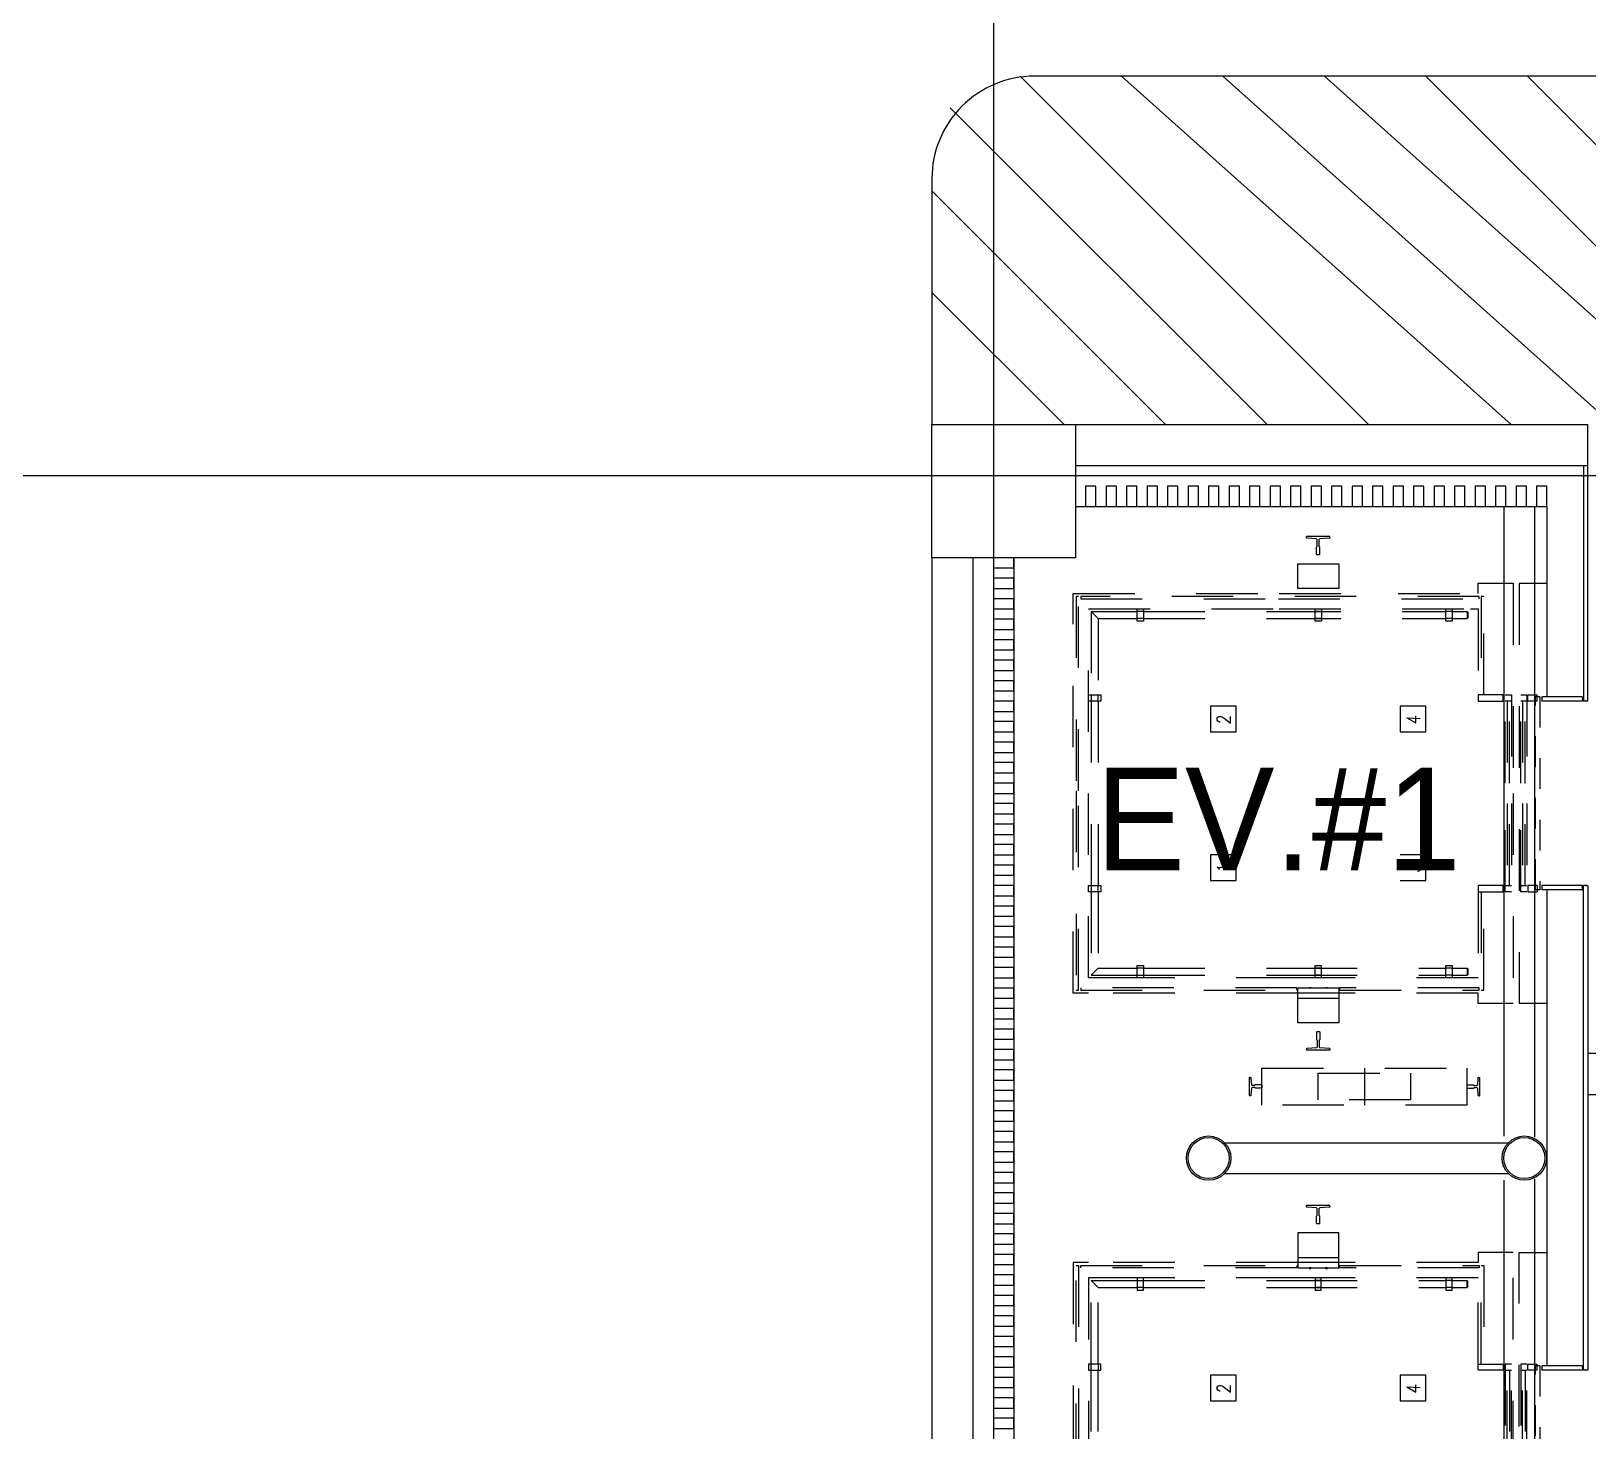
# Model space of a CAD drawing. Header units: metres. Extents: x 630750 to 860239, y 578133 to 726633.
# Drawn here: x 713511 to 721104, y 664549 to 671380 of the extents above; entities that cross this region are included whole.
import ezdxf
from ezdxf.enums import TextEntityAlignment as Align

# ---------------------------------------------------------------- set-up
doc = ezdxf.new("R2010")
doc.units = ezdxf.units.M
doc.header["$LTSCALE"] = 300
doc.linetypes.add('HID2', pattern=[1, 0.5, -0.5])
doc.linetypes.add('HIDDEN', pattern=[2, 1, -1])
for name, color, linetype in [('1', 3, 'Continuous'), ('A-CEN-1', 1, 'Continuous'), ('A-ELE-9', 9, 'Continuous'), ('A-FIN-5', 8, 'Continuous'), ('A-HAT-2', 8, 'Continuous'), ('A-TXT-S', 3, 'Continuous'), ('A-WALL-CONC', 2, 'Continuous'), ('A-WIN-GLASS', 4, 'Continuous'), ('ELE-STEEL', 5, 'Continuous'), ('ELEV', 252, 'HIDDEN'), ('PARK-SOL', 251, 'Continuous'), ('STEEL', 3, 'Continuous')]:
    doc.layers.add(name, color=color, linetype=linetype)
doc.styles.add('LGIS', font='ROMANS.shx', dxfattribs={"width": 0.85, "oblique": 3, "bigfont": 'GSG1.shx'})
doc.styles.add('돋움', font='')
doc.styles.get('돋움').set_extended_font_data('Dotum')

# ---------------------------------------------------------------- blocks, each defined once
blk = doc.blocks.new('RAIL18')
at = {"color": 3, "linetype": 'Continuous'}
for p, q in [((-89, -57), (-89, 57)), ((-83.4, 57), (-89, 57)), ((-78.2, 8), (-80.9, 54.6)), ((-78.2, 8), (-74.9, 4.7)), ((-41.2, 4.7), (-74.9, 4.7)), ((-38, 8), (-41.2, 4.7)), ((-1, 8), (-38, 8)), ((0, 7), (-1, 8)), ((0, -7), (0, 7)), ((-83.4, -57), (-89, -57)), ((-80.9, -54.6), (-78.2, -8)), ((-78.2, -8), (-74.9, -4.7)), ((-41.2, -4.7), (-74.9, -4.7)), ((-38, -8), (-41.2, -4.7)), ((-1, -8), (-38, -8)), ((0, -7), (-1, -8))]:
    blk.add_line(p, q, dxfattribs=at)
for centre, start, end in [((-83.4, 54.5), 3.40934, 90), ((-83.4, -54.5), 270, 356.59066)]:
    blk.add_arc(centre, 2.5, start, end, dxfattribs=at)
blk = doc.blocks.new('RAIL18K')
at = {"color": 4}
blk.add_blockref('RAIL18', (0, 0), dxfattribs=at)
blk = doc.blocks.new('RAIL13')
at = {"color": 3, "linetype": 'Continuous'}
for p, q in [((-62, -44.5), (-62, 44.5)), ((-56.4, 44.5), (-62, 44.5)), ((-51.2, 8), (-53.9, 42.1)), ((-51.2, 8), (-47.9, 4.7)), ((-35.2, 4.7), (-47.9, 4.7)), ((-32, 8), (-35.2, 4.7)), ((-1, 8), (-32, 8)), ((0, 7), (-1, 8)), ((0, -7), (0, 7)), ((-56.4, -44.5), (-62, -44.5)), ((-53.9, -42.1), (-51.2, -8)), ((-51.2, -8), (-47.9, -4.7)), ((-35.2, -4.7), (-47.9, -4.7)), ((-32, -8), (-35.2, -4.7)), ((-1, -8), (-32, -8)), ((0, -7), (-1, -8))]:
    blk.add_line(p, q, dxfattribs=at)
for centre, start, end in [((-56.4, 42), 3.40934, 90), ((-56.4, -42), 270, 356.59066)]:
    blk.add_arc(centre, 2.5, start, end, dxfattribs=at)
blk = doc.blocks.new('RAIL13K')
at = {"color": 4}
blk.add_blockref('RAIL13', (0, 0), dxfattribs=at)
blk = doc.blocks.new('elev-지하')
at = {"layer": 'ELEV'}
for p, q in [((131727.4, -64829), (131927.4, -64829)), ((131727.4, -64949), (131727.4, -64829)), ((131927.4, -64829), (131927.4, -64949)), ((132607.4, -64924), (132777.4, -64924)), ((132607.4, -64974), (132607.4, -64924)), ((132777.4, -64924), (132777.4, -65949)), ((132942.4, -64924.3), (132807.4, -64924.3)), ((132807.4, -64924.3), (132807.4, -66973.6)), ((130632.4, -65049), (130632.4, -64974)), ((130632.4, -66924), (130632.4, -64974)), ((130632.4, -64974), (130707.4, -64974)), ((130632.4, -64974), (131637.4, -64974)), ((130658.5, -64988.1), (130646.5, -64988.1)), ((130646.5, -64988.1), (130646.5, -65936.5)), ((130658.5, -65936.5), (130658.5, -64988.1)), ((130668.5, -64988.1), (130668.5, -65000.1)), ((132612.4, -64988.1), (130668.5, -64988.1)), ((130668.5, -65000.1), (131633.4, -65000.1)), ((131633.4, -65000.1), (132612.4, -65000.1)), ((131637.4, -64974), (132217.4, -64974)), ((131927.4, -64949), (131727.4, -64949)), ((132217.4, -64974), (132607.4, -64974)), ((132612.4, -65000.1), (132612.4, -64988.1)), ((132634.4, -64988.1), (132622.4, -64988.1)), ((132622.4, -64988.1), (132622.4, -65469)), ((132634.4, -65469), (132634.4, -64988.1)), ((130707.4, -65049), (131637.4, -65049)), ((130707.4, -66849), (130707.4, -65049)), ((130720.4, -65062), (130720.4, -65469)), ((130720.4, -65062), (130944.4, -65062)), ((130720.4, -65062), (130754.4, -65096)), ((130944.4, -65049), (130974.4, -65049)), ((130944.4, -65062), (130944.4, -65049)), ((130974.4, -65062), (130944.4, -65062)), ((130944.4, -65096), (130944.4, -65062)), ((130974.4, -65049), (130974.4, -65062)), ((130974.4, -65062), (130974.4, -65096)), ((130974.4, -65062), (131637.4, -65062)), ((131637.4, -65049), (132607.4, -65049)), ((131637.4, -65062), (132450.4, -65062)), ((131812.4, -65049), (131842.4, -65049)), ((131812.4, -65062), (131812.4, -65049)), ((131812.4, -65062), (131812.4, -65062)), ((131842.4, -65062), (131812.4, -65062)), ((131812.4, -65096), (131812.4, -65062)), ((131842.4, -65049), (131842.4, -65062)), ((131842.4, -65062), (131842.4, -65096)), ((131842.4, -65062), (131842.4, -65062)), ((132450.4, -65049), (132480.4, -65049)), ((132450.4, -65062), (132450.4, -65049)), ((132450.4, -65062), (132450.4, -65062)), ((132480.4, -65062), (132450.4, -65062)), ((132450.4, -65096), (132450.4, -65062)), ((132480.4, -65049), (132480.4, -65062)), ((132480.4, -65062), (132480.4, -65096)), ((132480.4, -65062), (132480.4, -65062)), ((132480.4, -65062), (132554.4, -65062)), ((132554.4, -65062), (132554.4, -65096)), ((132557.4, -65065), (132554.4, -65062)), ((132557.4, -65065), (132557.4, -65093)), ((132569.4, -65049), (132607.4, -65049)), ((132607.4, -65049), (132607.4, -65469)), ((130754.4, -65096), (130754.4, -65469)), ((130754.4, -65096), (130944.4, -65096)), ((130974.4, -65096), (130944.4, -65096)), ((130944.4, -65096), (130944.4, -65096)), ((130944.4, -65109), (130944.4, -65096)), ((130974.4, -65109), (130944.4, -65109)), ((130974.4, -65109), (130944.4, -65109)), ((130974.4, -65096), (130974.4, -65096)), ((130974.4, -65096), (130974.4, -65109)), ((130974.4, -65096), (131637.4, -65096)), ((131637.4, -65096), (132450.4, -65096)), ((131842.4, -65096), (131812.4, -65096)), ((131812.4, -65096), (131812.4, -65096)), ((131812.4, -65109), (131812.4, -65096)), ((131842.4, -65109), (131812.4, -65109)), ((131842.4, -65109), (131812.4, -65109)), ((131842.4, -65096), (131842.4, -65096)), ((131842.4, -65096), (131842.4, -65109)), ((132480.4, -65096), (132450.4, -65096)), ((132450.4, -65096), (132450.4, -65096)), ((132450.4, -65109), (132450.4, -65096)), ((132480.4, -65109), (132450.4, -65109)), ((132480.4, -65109), (132450.4, -65109)), ((132480.4, -65096), (132480.4, -65096)), ((132480.4, -65096), (132480.4, -65109)), ((132480.4, -65096), (132554.4, -65096)), ((132554.4, -65096), (132557.4, -65093)), ((130707.4, -65469), (130720.4, -65469)), ((130707.4, -65499), (130707.4, -65469)), ((130720.4, -65499), (130707.4, -65499)), ((130720.4, -65469), (130720.4, -65469)), ((130720.4, -65469), (130720.4, -65499)), ((130720.4, -65469), (130754.4, -65469)), ((130754.4, -65499), (130720.4, -65499)), ((130720.4, -65499), (130720.4, -66399)), ((130720.4, -65499), (130720.4, -65499)), ((130754.4, -65499), (130754.4, -65469)), ((130754.4, -65469), (130767.4, -65469)), ((130754.4, -65499), (130754.4, -66399)), ((130767.4, -65499), (130754.4, -65499)), ((130767.4, -65469), (130767.4, -65499)), ((130767.4, -65469), (130767.4, -65499)), ((131427.3, -65524.2), (131302.3, -65524.2)), ((131302.3, -65524.2), (131302.3, -65649.2)), ((131427.3, -65649.2), (131427.3, -65524.2)), ((132352.6, -65524.2), (132227.6, -65524.2)), ((132227.6, -65524.2), (132227.6, -65649.2)), ((132352.6, -65649.2), (132352.6, -65524.2)), ((132729.4, -65469), (132607.4, -65469)), ((132729.4, -65469), (132607.4, -65469)), ((132607.4, -65469), (132607.4, -65499)), ((132729.4, -65469), (132607.4, -65469)), ((132607.4, -65499), (132729.4, -65499)), ((132634.4, -65469), (132622.4, -65469)), ((132729.4, -65499), (132729.4, -65469)), ((132739.4, -65469), (132769.4, -65469)), ((132739.4, -65899), (132739.4, -65469)), ((132769.4, -65499), (132739.4, -65499)), ((132748.4, -65499), (132748.4, -65899)), ((132760.4, -65899), (132760.4, -65499)), ((132769.4, -65469), (132769.4, -65899)), ((132815.4, -65469), (132845.4, -65469)), ((132815.4, -65899), (132815.4, -65469)), ((132845.4, -65499), (132815.4, -65499)), ((132824.4, -65499), (132824.4, -65899)), ((132836.4, -65899), (132836.4, -65499)), ((132845.4, -65469), (132845.4, -65899)), ((132850.4, -65499), (132850.4, -65469)), ((132850.4, -65469), (132894.4, -65469)), ((132850.4, -65499), (132850.4, -65469)), ((132850.4, -65469), (132894.4, -65469)), ((132894.4, -65499), (132850.4, -65499)), ((132894.4, -65499), (132850.4, -65499)), ((132894.4, -65499), (132894.4, -65469)), ((131302.3, -65649.2), (131427.3, -65649.2)), ((132227.6, -65649.2), (132352.6, -65649.2)), ((130646.5, -65936.5), (130646.5, -66909.9)), ((130658.5, -66909.9), (130658.5, -65936.5)), ((132777.4, -65949), (132777.4, -66974)), ((132739.4, -66429), (132739.4, -65999)), ((132748.4, -65999), (132748.4, -66399)), ((132760.4, -66399), (132760.4, -65999)), ((132769.4, -65999), (132769.4, -66429)), ((132815.4, -66429), (132815.4, -65999)), ((132824.4, -65999), (132824.4, -66399)), ((132836.4, -66399), (132836.4, -65999)), ((132845.4, -65999), (132845.4, -66429)), ((131427.3, -66249), (131302.3, -66249)), ((131302.3, -66249), (131302.3, -66374)), ((131427.3, -66374), (131427.3, -66249)), ((132352.6, -66248.7), (132227.6, -66248.7)), ((132352.6, -66373.7), (132352.6, -66248.7)), ((130707.4, -66399), (130720.4, -66399)), ((130707.4, -66429), (130707.4, -66399)), ((130720.4, -66429), (130707.4, -66429)), ((130720.4, -66399), (130720.4, -66399)), ((130720.4, -66399), (130720.4, -66429)), ((130720.4, -66399), (130754.4, -66399)), ((130754.4, -66429), (130720.4, -66429)), ((130720.4, -66429), (130720.4, -66429)), ((130720.4, -66429), (130720.4, -66836)), ((130754.4, -66429), (130754.4, -66399)), ((130754.4, -66399), (130767.4, -66399)), ((130767.4, -66429), (130754.4, -66429)), ((130754.4, -66429), (130754.4, -66802)), ((130767.4, -66399), (130767.4, -66429)), ((130767.4, -66399), (130767.4, -66429)), ((131302.3, -66374), (131427.3, -66374)), ((132227.6, -66373.7), (132352.6, -66373.7)), ((132607.4, -66399), (132607.4, -66429)), ((132607.4, -66399), (132607.4, -66429)), ((132729.4, -66399), (132607.4, -66399)), ((132607.4, -66429), (132622.4, -66429)), ((132607.4, -66429), (132607.4, -66849)), ((132607.4, -66429), (132729.4, -66429)), ((132622.4, -66429), (132634.4, -66429)), ((132622.4, -66429), (132622.4, -66909.9)), ((132634.4, -66909.9), (132634.4, -66429)), ((132634.4, -66429), (132729.4, -66429)), ((132729.4, -66429), (132729.4, -66399)), ((132739.4, -66399), (132769.4, -66399)), ((132769.4, -66429), (132739.4, -66429)), ((132815.4, -66399), (132845.4, -66399)), ((132845.4, -66429), (132815.4, -66429)), ((132850.4, -66399), (132850.4, -66429)), ((132894.4, -66399), (132850.4, -66399)), ((132850.4, -66429), (132894.4, -66429)), ((132894.4, -66399), (132894.4, -66429)), ((130720.4, -66836), (130754.4, -66802)), ((130754.4, -66802), (130944.4, -66802)), ((130944.4, -66789), (130974.4, -66789)), ((130944.4, -66802), (130944.4, -66789)), ((130974.4, -66802), (130944.4, -66802)), ((130944.4, -66836), (130944.4, -66802)), ((130974.4, -66789), (130974.4, -66802)), ((130974.4, -66802), (130974.4, -66836)), ((130974.4, -66802), (131717.4, -66802)), ((131717.4, -66802), (132450.4, -66802)), ((131811.8, -66789), (131841.8, -66789)), ((131811.8, -66802), (131811.8, -66789)), ((131841.8, -66802), (131811.8, -66802)), ((131811.8, -66836), (131811.8, -66802)), ((131841.8, -66789), (131841.8, -66802)), ((131841.8, -66802), (131841.8, -66836)), ((132450.4, -66789), (132480.4, -66789)), ((132450.4, -66802), (132450.4, -66789)), ((132480.4, -66802), (132450.4, -66802)), ((132450.4, -66836), (132450.4, -66802)), ((132480.4, -66789), (132480.4, -66802)), ((132480.4, -66802), (132480.4, -66836)), ((132480.4, -66802), (132554.4, -66802)), ((132554.4, -66802), (132554.4, -66836)), ((132557.4, -66805), (132554.4, -66802)), ((132557.4, -66805), (132557.4, -66833)), ((131723.4, -66897.9), (130668.5, -66897.9)), ((130668.5, -66897.9), (130668.5, -66909.9)), ((130944.4, -66849), (130707.4, -66849)), ((130720.4, -66836), (130944.4, -66836)), ((130944.4, -66836), (130974.4, -66836)), ((130944.4, -66849), (130944.4, -66836)), ((130974.4, -66849), (130944.4, -66849)), ((130974.4, -66849), (130944.4, -66849)), ((130974.4, -66836), (130974.4, -66849)), ((130974.4, -66836), (131717.4, -66836)), ((131727.4, -66849), (130974.4, -66849)), ((131717.4, -66836), (132450.4, -66836)), ((131723.4, -66909.9), (131723.4, -66897.9)), ((132607.4, -66849), (131727.4, -66849)), ((131727.4, -66897.9), (131782.4, -66897.9)), ((131727.4, -66924), (131727.4, -66897.9)), ((131782.4, -66895.9), (131792.4, -66895.9)), ((131782.4, -66897.9), (131782.4, -66895.9)), ((131782.4, -66897.9), (131792.4, -66897.9)), ((131792.4, -66897.9), (131782.4, -66897.9)), ((131792.4, -66895.9), (131792.4, -66897.9)), ((131792.4, -66897.9), (131862.4, -66897.9)), ((131841.8, -66836), (131811.8, -66836)), ((131811.8, -66849), (131811.8, -66836)), ((131841.8, -66849), (131811.8, -66849)), ((131841.8, -66849), (131811.8, -66849)), ((131841.8, -66836), (131841.8, -66849)), ((131862.4, -66895.9), (131872.4, -66895.9)), ((131862.4, -66897.9), (131862.4, -66895.9)), ((131862.4, -66897.9), (131872.4, -66897.9)), ((131872.4, -66897.9), (131862.4, -66897.9)), ((131872.4, -66895.9), (131872.4, -66897.9)), ((131872.4, -66897.9), (131927.4, -66897.9)), ((131927.4, -66897.9), (131927.4, -66924)), ((131931.4, -66897.9), (131931.4, -66909.9)), ((132612.4, -66897.9), (131931.4, -66897.9)), ((132480.4, -66836), (132450.4, -66836)), ((132450.4, -66849), (132450.4, -66836)), ((132480.4, -66849), (132450.4, -66849)), ((132480.4, -66849), (132450.4, -66849)), ((132480.4, -66836), (132480.4, -66849)), ((132480.4, -66836), (132554.4, -66836)), ((132554.4, -66836), (132557.4, -66833)), ((132607.4, -66849), (132569.4, -66849)), ((132612.4, -66909.9), (132612.4, -66897.9)), ((131727.4, -66924), (130632.4, -66924)), ((130707.4, -66924), (130632.4, -66924)), ((130646.5, -66909.9), (130658.5, -66909.9)), ((130668.5, -66909.9), (131723.4, -66909.9)), ((131927.4, -66924), (131727.4, -66924)), ((131727.4, -66924), (131727.4, -66924)), ((131727.4, -66949), (131727.4, -66924)), ((131727.4, -67069), (131727.4, -66949)), ((131727.4, -66949), (131927.4, -66949)), ((131927.4, -66924), (131927.4, -66949)), ((131927.4, -66924), (131927.4, -66924)), ((132607.4, -66924), (131927.4, -66924)), ((131927.4, -66949), (131927.4, -67069)), ((131931.4, -66909.9), (132612.4, -66909.9)), ((132607.4, -66974), (132607.4, -66924)), ((132777.4, -66974), (132607.4, -66974)), ((132622.4, -66909.9), (132634.4, -66909.9)), ((132807.4, -66973.6), (132942.4, -66973.6)), ((131927.4, -67069), (131727.4, -67069)), ((132052.4, -67290), (132052.4, -67470)), ((131727.4, -68094), (131727.4, -68214)), ((131927.4, -68094), (131727.4, -68094)), ((131927.4, -68214), (131927.4, -68094)), ((132607.4, -68189), (132607.4, -68239)), ((132777.4, -68189), (132607.4, -68189)), ((132777.4, -69214), (132777.4, -68189)), ((132807.4, -68189.3), (132942.4, -68189.3)), ((132807.4, -70238.7), (132807.4, -68189.3)), ((131727.4, -68239), (130632.4, -68239)), ((130707.4, -68239), (130632.4, -68239)), ((130632.4, -68239), (130632.4, -70189)), ((130646.5, -68253.1), (130658.5, -68253.1)), ((130646.5, -69226.5), (130646.5, -68253.1)), ((130658.5, -68253.1), (130658.5, -69226.5)), ((130668.5, -68265.1), (130668.5, -68253.1)), ((130668.5, -68253.1), (131723.4, -68253.1)), ((131723.4, -68265.1), (130668.5, -68265.1)), ((131723.4, -68253.1), (131723.4, -68265.1)), ((131727.4, -68214), (131927.4, -68214)), ((131727.4, -68214), (131727.4, -68239)), ((131727.4, -68239), (131727.4, -68265.1)), ((131927.4, -68239), (131727.4, -68239)), ((131727.4, -68239), (131727.4, -68239)), ((131727.4, -68265.1), (131782.4, -68265.1)), ((131782.4, -68265.1), (131792.4, -68265.1)), ((131792.4, -68265.1), (131782.4, -68265.1)), ((131782.4, -68265.1), (131782.4, -68267.1)), ((131782.4, -68267.1), (131792.4, -68267.1)), ((131792.4, -68265.1), (131862.4, -68265.1)), ((131792.4, -68267.1), (131792.4, -68265.1)), ((131862.4, -68265.1), (131872.4, -68265.1)), ((131872.4, -68265.1), (131862.4, -68265.1)), ((131862.4, -68265.1), (131862.4, -68267.1)), ((131862.4, -68267.1), (131872.4, -68267.1)), ((131872.4, -68267.1), (131872.4, -68265.1)), ((131872.4, -68265.1), (131927.4, -68265.1)), ((131927.4, -68239), (131927.4, -68214)), ((131927.4, -68265.1), (131927.4, -68239)), ((131927.4, -68239), (131927.4, -68239)), ((132607.4, -68239), (131927.4, -68239)), ((131931.4, -68265.1), (131931.4, -68253.1)), ((131931.4, -68253.1), (132612.4, -68253.1)), ((132612.4, -68265.1), (131931.4, -68265.1)), ((132612.4, -68253.1), (132612.4, -68265.1)), ((132622.4, -68253.1), (132634.4, -68253.1)), ((132622.4, -68734), (132622.4, -68253.1)), ((132634.4, -68253.1), (132634.4, -68734)), ((130944.4, -68314), (130707.4, -68314)), ((130707.4, -68314), (130707.4, -70114)), ((130720.4, -68327), (130944.4, -68327)), ((130720.4, -68327), (130754.4, -68361)), ((130720.4, -68734), (130720.4, -68327)), ((130944.4, -68314), (130944.4, -68327)), ((130974.4, -68314), (130944.4, -68314)), ((130974.4, -68314), (130944.4, -68314)), ((130944.4, -68327), (130974.4, -68327)), ((130944.4, -68327), (130944.4, -68361)), ((131727.4, -68314), (130974.4, -68314)), ((130974.4, -68327), (130974.4, -68314)), ((130974.4, -68361), (130974.4, -68327)), ((130974.4, -68327), (131717.4, -68327)), ((131717.4, -68327), (132450.4, -68327)), ((132607.4, -68314), (131727.4, -68314)), ((131811.8, -68314), (131811.8, -68327)), ((131841.8, -68314), (131811.8, -68314)), ((131841.8, -68314), (131811.8, -68314)), ((131841.8, -68327), (131811.8, -68327)), ((131811.8, -68327), (131811.8, -68361)), ((131841.8, -68327), (131841.8, -68314)), ((131841.8, -68361), (131841.8, -68327)), ((132480.4, -68314), (132450.4, -68314)), ((132480.4, -68314), (132450.4, -68314)), ((132450.4, -68314), (132450.4, -68327)), ((132480.4, -68327), (132450.4, -68327)), ((132450.4, -68327), (132450.4, -68361)), ((132480.4, -68327), (132480.4, -68314)), ((132480.4, -68361), (132480.4, -68327)), ((132480.4, -68327), (132554.4, -68327)), ((132554.4, -68361), (132554.4, -68327)), ((132554.4, -68327), (132557.4, -68330)), ((132557.4, -68358), (132557.4, -68330)), ((132607.4, -68314), (132569.4, -68314)), ((132607.4, -68734), (132607.4, -68314)), ((130754.4, -68361), (130944.4, -68361)), ((130754.4, -68734), (130754.4, -68361)), ((130974.4, -68361), (130944.4, -68361)), ((130944.4, -68361), (130944.4, -68374)), ((130944.4, -68374), (130974.4, -68374)), ((130974.4, -68374), (130974.4, -68361)), ((130974.4, -68361), (131717.4, -68361)), ((131717.4, -68361), (132450.4, -68361)), ((131841.8, -68361), (131811.8, -68361)), ((131811.8, -68361), (131811.8, -68374)), ((131811.8, -68374), (131841.8, -68374)), ((131841.8, -68374), (131841.8, -68361)), ((132480.4, -68361), (132450.4, -68361)), ((132450.4, -68361), (132450.4, -68374)), ((132450.4, -68374), (132480.4, -68374)), ((132480.4, -68374), (132480.4, -68361)), ((132480.4, -68361), (132554.4, -68361)), ((132557.4, -68358), (132554.4, -68361)), ((130707.4, -68734), (130707.4, -68764)), ((130720.4, -68734), (130707.4, -68734)), ((130707.4, -68764), (130720.4, -68764)), ((130754.4, -68734), (130720.4, -68734)), ((130720.4, -68764), (130720.4, -68734)), ((130720.4, -68734), (130720.4, -68734)), ((130720.4, -68764), (130720.4, -68764)), ((130720.4, -68764), (130754.4, -68764)), ((130720.4, -69664), (130720.4, -68764)), ((130754.4, -68734), (130754.4, -68764)), ((130767.4, -68734), (130754.4, -68734)), ((130754.4, -68764), (130767.4, -68764)), ((130754.4, -69664), (130754.4, -68764)), ((130767.4, -68764), (130767.4, -68734)), ((130767.4, -68764), (130767.4, -68734)), ((131427.3, -68789.2), (131302.3, -68789.2)), ((131302.3, -68789.2), (131302.3, -68914.2)), ((131427.3, -68914.2), (131427.3, -68789.2)), ((132352.6, -68789.2), (132227.6, -68789.2)), ((132227.6, -68789.2), (132227.6, -68914.2)), ((132352.6, -68914.2), (132352.6, -68789.2)), ((132607.4, -68734), (132622.4, -68734)), ((132607.4, -68764), (132607.4, -68734)), ((132607.4, -68734), (132729.4, -68734)), ((132607.4, -68764), (132607.4, -68734)), ((132729.4, -68764), (132607.4, -68764)), ((132622.4, -68734), (132634.4, -68734)), ((132634.4, -68734), (132729.4, -68734)), ((132729.4, -68734), (132729.4, -68764)), ((132739.4, -68734), (132739.4, -69164)), ((132769.4, -68734), (132739.4, -68734)), ((132739.4, -68764), (132769.4, -68764)), ((132748.4, -69164), (132748.4, -68764)), ((132760.4, -68764), (132760.4, -69164)), ((132769.4, -69164), (132769.4, -68734)), ((132815.4, -68734), (132815.4, -69164)), ((132845.4, -68734), (132815.4, -68734)), ((132815.4, -68764), (132845.4, -68764)), ((132824.4, -69164), (132824.4, -68764)), ((132836.4, -68764), (132836.4, -69164)), ((132845.4, -69164), (132845.4, -68734)), ((132850.4, -68764), (132850.4, -68734)), ((132850.4, -68734), (132894.4, -68734)), ((132894.4, -68764), (132850.4, -68764)), ((132894.4, -68764), (132894.4, -68734)), ((132894.4, -68764), (132894.4, -68734)), ((132894.4, -68764), (132894.4, -68734)), ((131302.3, -68914.2), (131427.3, -68914.2)), ((132227.6, -68914.2), (132352.6, -68914.2))]:
    blk.add_line(p, q, dxfattribs=at)
for points in [[(131552.4, -67470), (131552.4, -67290), (132552.4, -67290), (132552.4, -67470)], [(131827.4, -67445), (131827.4, -67315), (132277.4, -67315), (132277.4, -67445)]]:
    blk.add_lwpolyline(points, close=True, dxfattribs=at)
at = {"layer": '1', "color": 3, "xscale": -1, "rotation": 90}
blk.add_blockref('RAIL18K', (131827.4, -64785), dxfattribs=at)
at = {"layer": 'ELEV'}
for name, p, rotation in [('RAIL18K', (131827.4, -67113), 90), ('RAIL13K', (132552.4, -67380), 180)]:
    blk.add_blockref(name, p, dxfattribs=dict(at, rotation=rotation))
at = {"layer": 'ELEV', "xscale": -1}
for name, p, rotation in [('RAIL13K', (131552.4, -67380), 180), ('RAIL18K', (131827.4, -68050), 90)]:
    blk.add_blockref(name, p, dxfattribs=dict(at, rotation=rotation))
at = {"layer": 'ELEV', "style": 'LGIS', "oblique": 3, "width": 0.85}
for s, p in [('2', (131399, -65613.9)), ('4', (132324.4, -65613.9)), ('1', (131399, -66338.8)), ('3', (132324.4, -66338.4)), ('2', (131399, -68878.9)), ('4', (132324.4, -68878.9))]:
    blk.add_text(s, height=65, rotation=90, dxfattribs=at).set_placement(p)

msp = doc.modelspace()

# ---------------------------------------------------------------- linework, layer by layer
at = {"layer": 'A-CEN-1', "linetype": 'Continuous'}
for p, q in [((718204.4, 708258.8), (718204.4, 640745.8)), ((796986.4, 669210.2), (657202.6, 669210.2))]:
    msp.add_line(p, q, dxfattribs=at)
at = {"layer": 'A-ELE-9'}
for p, q in [((718604.4, 669060.2), (720904.4, 669060.2)), ((720904.4, 669060.2), (720904.4, 668131.8)), ((718304.4, 668810.2), (718304.5, 659610.2)), ((720904.4, 667188.7), (720904.4, 664866.8))]:
    msp.add_line(p, q, dxfattribs=at)
at = {"layer": 'A-FIN-5'}
for points in [[(718654.4, 669160.2), (718654.4, 669060.2), (718704.4, 669060.2), (718704.4, 669160.2)], [(718654.4, 669160.2), (718654.4, 669060.2), (718704.4, 669060.2), (718704.4, 669160.2)], [(718754.4, 669160.2), (718754.4, 669060.2), (718804.4, 669060.2), (718804.4, 669160.2)], [(718754.4, 669160.2), (718754.4, 669060.2), (718804.4, 669060.2), (718804.4, 669160.2)], [(718854.4, 669160.2), (718854.4, 669060.2), (718904.4, 669060.2), (718904.4, 669160.2)], [(718854.4, 669160.2), (718854.4, 669060.2), (718904.4, 669060.2), (718904.4, 669160.2)], [(718954.4, 669160.2), (718954.4, 669060.2), (719004.4, 669060.2), (719004.4, 669160.2)], [(718954.4, 669160.2), (718954.4, 669060.2), (719004.4, 669060.2), (719004.4, 669160.2)], [(719054.4, 669160.2), (719054.4, 669060.2), (719104.4, 669060.2), (719104.4, 669160.2)], [(719054.4, 669160.2), (719054.4, 669060.2), (719104.4, 669060.2), (719104.4, 669160.2)], [(719154.4, 669160.2), (719154.4, 669060.2), (719204.4, 669060.2), (719204.4, 669160.2)], [(719154.4, 669160.2), (719154.4, 669060.2), (719204.4, 669060.2), (719204.4, 669160.2)], [(719254.4, 669160.2), (719254.4, 669060.2), (719304.4, 669060.2), (719304.4, 669160.2)], [(719254.4, 669160.2), (719254.4, 669060.2), (719304.4, 669060.2), (719304.4, 669160.2)], [(719354.4, 669160.2), (719354.4, 669060.2), (719404.4, 669060.2), (719404.4, 669160.2)], [(719354.4, 669160.2), (719354.4, 669060.2), (719404.4, 669060.2), (719404.4, 669160.2)], [(719454.4, 669160.2), (719454.4, 669060.2), (719504.4, 669060.2), (719504.4, 669160.2)], [(719454.4, 669160.2), (719454.4, 669060.2), (719504.4, 669060.2), (719504.4, 669160.2)], [(719554.4, 669160.2), (719554.4, 669060.2), (719604.4, 669060.2), (719604.4, 669160.2)], [(719554.4, 669160.2), (719554.4, 669060.2), (719604.4, 669060.2), (719604.4, 669160.2)], [(719654.4, 669160.2), (719654.4, 669060.2), (719704.4, 669060.2), (719704.4, 669160.2)], [(719654.4, 669160.2), (719654.4, 669060.2), (719704.4, 669060.2), (719704.4, 669160.2)], [(719754.4, 669160.2), (719754.4, 669060.2), (719804.4, 669060.2), (719804.4, 669160.2)], [(719754.4, 669160.2), (719754.4, 669060.2), (719804.4, 669060.2), (719804.4, 669160.2)], [(719854.4, 669160.2), (719854.4, 669060.2), (719904.4, 669060.2), (719904.4, 669160.2)], [(719854.4, 669160.2), (719854.4, 669060.2), (719904.4, 669060.2), (719904.4, 669160.2)], [(719954.4, 669160.2), (719954.4, 669060.2), (720004.4, 669060.2), (720004.4, 669160.2)], [(719954.4, 669160.2), (719954.4, 669060.2), (720004.4, 669060.2), (720004.4, 669160.2)], [(720054.4, 669160.2), (720054.4, 669060.2), (720104.4, 669060.2), (720104.4, 669160.2)], [(720054.4, 669160.2), (720054.4, 669060.2), (720104.4, 669060.2), (720104.4, 669160.2)], [(720154.4, 669160.2), (720154.4, 669060.2), (720204.4, 669060.2), (720204.4, 669160.2)], [(720154.4, 669160.2), (720154.4, 669060.2), (720204.4, 669060.2), (720204.4, 669160.2)], [(720254.4, 669160.2), (720254.4, 669060.2), (720304.4, 669060.2), (720304.4, 669160.2)], [(720254.4, 669160.2), (720254.4, 669060.2), (720304.4, 669060.2), (720304.4, 669160.2)], [(720354.4, 669160.2), (720354.4, 669060.2), (720404.4, 669060.2), (720404.4, 669160.2)], [(720354.4, 669160.2), (720354.4, 669060.2), (720404.4, 669060.2), (720404.4, 669160.2)], [(720454.4, 669160.2), (720454.4, 669060.2), (720504.4, 669060.2), (720504.4, 669160.2)], [(720454.4, 669160.2), (720454.4, 669060.2), (720504.4, 669060.2), (720504.4, 669160.2)], [(720554.4, 669160.2), (720554.4, 669060.2), (720604.4, 669060.2), (720604.4, 669160.2)], [(720554.4, 669160.2), (720554.4, 669060.2), (720604.4, 669060.2), (720604.4, 669160.2)], [(720654.4, 669160.2), (720654.4, 669060.2), (720704.4, 669060.2), (720704.4, 669160.2)], [(720654.4, 669160.2), (720654.4, 669060.2), (720704.4, 669060.2), (720704.4, 669160.2)], [(720754.4, 669160.2), (720754.4, 669060.2), (720804.4, 669060.2), (720804.4, 669160.2)], [(720754.4, 669160.2), (720754.4, 669060.2), (720804.4, 669060.2), (720804.4, 669160.2)], [(720854.4, 669160.2), (720854.4, 669060.2), (720904.4, 669060.2), (720904.4, 669160.2)], [(720854.4, 669160.2), (720854.4, 669060.2), (720904.4, 669060.2), (720904.4, 669160.2)], [(718204.6, 668760.2), (718304.6, 668760.2), (718304.6, 668810.2), (718204.6, 668810.2)], [(718204.6, 668760.2), (718304.6, 668760.2), (718304.6, 668810.2), (718204.6, 668810.2)], [(718204.6, 668660.2), (718304.6, 668660.2), (718304.6, 668710.2), (718204.6, 668710.2)], [(718204.6, 668660.2), (718304.6, 668660.2), (718304.6, 668710.2), (718204.6, 668710.2)], [(718204.6, 668560.2), (718304.6, 668560.2), (718304.6, 668610.2), (718204.6, 668610.2)], [(718204.6, 668560.2), (718304.6, 668560.2), (718304.6, 668610.2), (718204.6, 668610.2)], [(718204.6, 668460.2), (718304.6, 668460.2), (718304.6, 668510.2), (718204.6, 668510.2)], [(718204.6, 668460.2), (718304.6, 668460.2), (718304.6, 668510.2), (718204.6, 668510.2)], [(718204.6, 668360.2), (718304.6, 668360.2), (718304.6, 668410.2), (718204.6, 668410.2)], [(718204.6, 668360.2), (718304.6, 668360.2), (718304.6, 668410.2), (718204.6, 668410.2)], [(718204.6, 668260.2), (718304.6, 668260.2), (718304.6, 668310.2), (718204.6, 668310.2)], [(718204.6, 668260.2), (718304.6, 668260.2), (718304.6, 668310.2), (718204.6, 668310.2)], [(718204.6, 668160.2), (718304.6, 668160.2), (718304.6, 668210.2), (718204.6, 668210.2)], [(718204.6, 668160.2), (718304.6, 668160.2), (718304.6, 668210.2), (718204.6, 668210.2)], [(718204.6, 668060.2), (718304.6, 668060.2), (718304.6, 668110.2), (718204.6, 668110.2)], [(718204.6, 668060.2), (718304.6, 668060.2), (718304.6, 668110.2), (718204.6, 668110.2)], [(718204.6, 667960.2), (718304.6, 667960.2), (718304.6, 668010.2), (718204.6, 668010.2)], [(718204.6, 667960.2), (718304.6, 667960.2), (718304.6, 668010.2), (718204.6, 668010.2)], [(718204.6, 667860.2), (718304.6, 667860.2), (718304.6, 667910.2), (718204.6, 667910.2)], [(718204.6, 667860.2), (718304.6, 667860.2), (718304.6, 667910.2), (718204.6, 667910.2)], [(718204.6, 667760.2), (718304.6, 667760.2), (718304.6, 667810.2), (718204.6, 667810.2)], [(718204.6, 667760.2), (718304.6, 667760.2), (718304.6, 667810.2), (718204.6, 667810.2)], [(718204.6, 667660.2), (718304.6, 667660.2), (718304.6, 667710.2), (718204.6, 667710.2)], [(718204.6, 667660.2), (718304.6, 667660.2), (718304.6, 667710.2), (718204.6, 667710.2)], [(718204.6, 667560.2), (718304.6, 667560.2), (718304.6, 667610.2), (718204.6, 667610.2)], [(718204.6, 667560.2), (718304.6, 667560.2), (718304.6, 667610.2), (718204.6, 667610.2)], [(718204.6, 667460.2), (718304.6, 667460.2), (718304.6, 667510.2), (718204.6, 667510.2)], [(718204.6, 667460.2), (718304.6, 667460.2), (718304.6, 667510.2), (718204.6, 667510.2)], [(718204.6, 667360.2), (718304.6, 667360.2), (718304.6, 667410.2), (718204.6, 667410.2)], [(718204.6, 667360.2), (718304.6, 667360.2), (718304.6, 667410.2), (718204.6, 667410.2)], [(718204.6, 667260.2), (718304.6, 667260.2), (718304.6, 667310.2), (718204.6, 667310.2)], [(718204.6, 667260.2), (718304.6, 667260.2), (718304.6, 667310.2), (718204.6, 667310.2)], [(718204.6, 667160.2), (718304.6, 667160.2), (718304.6, 667210.2), (718204.6, 667210.2)], [(718204.6, 667160.2), (718304.6, 667160.2), (718304.6, 667210.2), (718204.6, 667210.2)], [(718204.6, 667060.2), (718304.6, 667060.2), (718304.6, 667110.2), (718204.6, 667110.2)], [(718204.6, 667060.2), (718304.6, 667060.2), (718304.6, 667110.2), (718204.6, 667110.2)], [(718204.6, 666960.2), (718304.6, 666960.2), (718304.6, 667010.2), (718204.6, 667010.2)], [(718204.6, 666960.2), (718304.6, 666960.2), (718304.6, 667010.2), (718204.6, 667010.2)], [(718204.6, 666860.2), (718304.6, 666860.2), (718304.6, 666910.2), (718204.6, 666910.2)], [(718204.6, 666860.2), (718304.6, 666860.2), (718304.6, 666910.2), (718204.6, 666910.2)], [(718204.6, 666760.2), (718304.6, 666760.2), (718304.6, 666810.2), (718204.6, 666810.2)], [(718204.6, 666760.2), (718304.6, 666760.2), (718304.6, 666810.2), (718204.6, 666810.2)], [(718204.6, 666660.2), (718304.6, 666660.2), (718304.6, 666710.2), (718204.6, 666710.2)], [(718204.6, 666660.2), (718304.6, 666660.2), (718304.6, 666710.2), (718204.6, 666710.2)], [(718204.6, 666560.2), (718304.6, 666560.2), (718304.6, 666610.2), (718204.6, 666610.2)], [(718204.6, 666560.2), (718304.6, 666560.2), (718304.6, 666610.2), (718204.6, 666610.2)], [(718204.6, 666460.2), (718304.6, 666460.2), (718304.6, 666510.2), (718204.6, 666510.2)], [(718204.6, 666460.2), (718304.6, 666460.2), (718304.6, 666510.2), (718204.6, 666510.2)], [(718204.6, 666360.2), (718304.6, 666360.2), (718304.6, 666410.2), (718204.6, 666410.2)], [(718204.6, 666360.2), (718304.6, 666360.2), (718304.6, 666410.2), (718204.6, 666410.2)], [(718204.6, 666260.2), (718304.6, 666260.2), (718304.6, 666310.2), (718204.6, 666310.2)], [(718204.6, 666260.2), (718304.6, 666260.2), (718304.6, 666310.2), (718204.6, 666310.2)], [(718204.6, 666160.2), (718304.6, 666160.2), (718304.6, 666210.2), (718204.6, 666210.2)], [(718204.6, 666160.2), (718304.6, 666160.2), (718304.6, 666210.2), (718204.6, 666210.2)], [(718204.6, 666060.2), (718304.6, 666060.2), (718304.6, 666110.2), (718204.6, 666110.2)], [(718204.6, 666060.2), (718304.6, 666060.2), (718304.6, 666110.2), (718204.6, 666110.2)], [(718204.6, 665960.2), (718304.6, 665960.2), (718304.6, 666010.2), (718204.6, 666010.2)], [(718204.6, 665960.2), (718304.6, 665960.2), (718304.6, 666010.2), (718204.6, 666010.2)], [(718204.6, 665860.2), (718304.6, 665860.2), (718304.6, 665910.2), (718204.6, 665910.2)], [(718204.6, 665860.2), (718304.6, 665860.2), (718304.6, 665910.2), (718204.6, 665910.2)], [(718204.6, 665760.2), (718304.6, 665760.2), (718304.6, 665810.2), (718204.6, 665810.2)], [(718204.6, 665760.2), (718304.6, 665760.2), (718304.6, 665810.2), (718204.6, 665810.2)], [(718204.6, 665660.2), (718304.6, 665660.2), (718304.6, 665710.2), (718204.6, 665710.2)], [(718204.6, 665660.2), (718304.6, 665660.2), (718304.6, 665710.2), (718204.6, 665710.2)], [(718204.6, 665560.2), (718304.6, 665560.2), (718304.6, 665610.2), (718204.6, 665610.2)], [(718204.6, 665560.2), (718304.6, 665560.2), (718304.6, 665610.2), (718204.6, 665610.2)], [(718204.6, 665460.2), (718304.6, 665460.2), (718304.6, 665510.2), (718204.6, 665510.2)], [(718204.6, 665460.2), (718304.6, 665460.2), (718304.6, 665510.2), (718204.6, 665510.2)], [(718204.6, 665360.2), (718304.6, 665360.2), (718304.6, 665410.2), (718204.6, 665410.2)], [(718204.6, 665360.2), (718304.6, 665360.2), (718304.6, 665410.2), (718204.6, 665410.2)], [(718204.6, 665260.2), (718304.6, 665260.2), (718304.6, 665310.2), (718204.6, 665310.2)], [(718204.6, 665260.2), (718304.6, 665260.2), (718304.6, 665310.2), (718204.6, 665310.2)], [(718204.6, 665160.2), (718304.6, 665160.2), (718304.6, 665210.2), (718204.6, 665210.2)], [(718204.6, 665160.2), (718304.6, 665160.2), (718304.6, 665210.2), (718204.6, 665210.2)], [(718204.6, 665060.2), (718304.6, 665060.2), (718304.6, 665110.2), (718204.6, 665110.2)], [(718204.6, 665060.2), (718304.6, 665060.2), (718304.6, 665110.2), (718204.6, 665110.2)], [(718204.6, 664960.2), (718304.6, 664960.2), (718304.6, 665010.2), (718204.6, 665010.2)], [(718204.6, 664960.2), (718304.6, 664960.2), (718304.6, 665010.2), (718204.6, 665010.2)], [(718204.6, 664860.2), (718304.6, 664860.2), (718304.6, 664910.2), (718204.6, 664910.2)], [(718204.6, 664860.2), (718304.6, 664860.2), (718304.6, 664910.2), (718204.6, 664910.2)], [(718204.6, 664760.2), (718304.6, 664760.2), (718304.6, 664810.2), (718204.6, 664810.2)], [(718204.6, 664760.2), (718304.6, 664760.2), (718304.6, 664810.2), (718204.6, 664810.2)], [(718204.6, 664660.2), (718304.6, 664660.2), (718304.6, 664710.2), (718204.6, 664710.2)], [(718204.6, 664660.2), (718304.6, 664660.2), (718304.6, 664710.2), (718204.6, 664710.2)], [(718204.6, 664560.2), (718304.6, 664560.2), (718304.6, 664610.2), (718204.6, 664610.2)], [(718204.6, 664560.2), (718304.6, 664560.2), (718304.6, 664610.2), (718204.6, 664610.2)]]:
    msp.add_lwpolyline(points, close=True, dxfattribs=at)
at = {"layer": 'A-HAT-2'}
for p, q in [((763254.5, 671160.2), (718403.4, 671160.2)), ((717904.5, 670660.2), (717904.5, 669460.3))]:
    msp.add_line(p, q, dxfattribs=at)
msp.add_arc((718404.5, 670660.2), 500, 89.99885, 180.00097, dxfattribs=at)
at = {"layer": 'A-WALL-CONC'}
for p, q in [((718604.4, 669460.2), (721104.4, 669460.2)), ((721104.4, 669260.2), (721104.4, 669460.2)), ((718604.4, 669260.2), (721104.4, 669260.2)), ((717904.4, 668810.2), (717904.4, 659610.2)), ((718104.4, 668810.2), (718104.4, 659610.2))]:
    msp.add_line(p, q, dxfattribs=at)
msp.add_lwpolyline([(718604.4, 668810.2), (717904.4, 668810.2), (717904.4, 669460.2), (718604.4, 669460.2)], close=True, dxfattribs=at)
at = {"layer": 'A-WIN-GLASS'}
for p, q in [((721082.9, 669260.2), (721082.9, 668111.2, 0)), ((721104.4, 668111.2, 0), (721104.4, 669260.2)), ((721076.9, 668131.8, 0), (720879.9, 668131.8, 0)), ((720879.9, 668131.8, 0), (720879.9, 668110.2, 0)), ((721076.9, 668110.2, 0), (720879.9, 668110.2, 0)), ((721076.9, 668131.8, 0), (721077.9, 668130.8, 0)), ((721077.9, 668122.7, 0), (721076.9, 668121.7, 0)), ((721076.9, 668121.7, 0), (721076.9, 668120.3, 0)), ((721077.9, 668130.8, 0), (721077.9, 668122.7, 0)), ((721094.4, 668111.2, 0), (721092.9, 668111.2, 0)), ((721095.4, 668110.2, 0), (721094.4, 668111.2, 0)), ((721103.4, 668110.2, 0), (721095.4, 668110.2, 0)), ((721104.4, 668111.2, 0), (721103.4, 668110.2, 0)), ((721076.9, 667210.2, 0), (720879.9, 667210.2, 0)), ((720879.9, 667210.2, 0), (720879.9, 667188.7, 0)), ((721076.9, 667188.7, 0), (720879.9, 667188.7, 0)), ((721076.9, 667198.7, 0), (721076.9, 667200.2, 0)), ((721077.9, 667197.7, 0), (721076.9, 667198.7, 0)), ((721076.9, 667188.7, 0), (721077.9, 667189.7, 0)), ((721077.9, 667189.7, 0), (721077.9, 667197.7, 0)), ((721082.9, 664846.2, 0), (721082.9, 667209.2, 0)), ((721094.4, 667209.2, 0), (721092.9, 667209.2, 0)), ((721095.4, 667210.2, 0), (721094.4, 667209.2, 0)), ((721103.4, 667210.2, 0), (721095.4, 667210.2, 0)), ((721104.4, 667209.2, 0), (721103.4, 667210.2, 0)), ((721104.4, 667209.2, 0), (721104.4, 664846.2, 0)), ((721076.9, 664866.8, 0), (720879.9, 664866.8, 0)), ((720879.9, 664866.8, 0), (720879.9, 664845.2, 0)), ((721076.9, 664845.2, 0), (720879.9, 664845.2, 0)), ((721076.9, 664866.8, 0), (721077.9, 664865.8, 0)), ((721077.9, 664857.7, 0), (721076.9, 664856.7, 0)), ((721076.9, 664856.7, 0), (721076.9, 664855.3, 0)), ((721077.9, 664865.8, 0), (721077.9, 664857.7, 0)), ((721094.4, 664846.2, 0), (721092.9, 664846.2, 0)), ((721095.4, 664845.2, 0), (721094.4, 664846.2, 0)), ((721103.4, 664845.2, 0), (721095.4, 664845.2, 0)), ((721104.4, 664846.2, 0), (721103.4, 664845.2, 0))]:
    msp.add_line(p, q, dxfattribs=at)
at = {"layer": 'A-WIN-GLASS', "linetype": 'HID2'}
for p, q in [((720848.4, 667188.7, 0), (720848.4, 668131.8, 0)), ((720869.9, 668131.8, 0), (720848.4, 668131.8)), ((720869.9, 668131.8, 0), (720869.9, 667188.7, 0)), ((720869.9, 667188.7, 0), (720848.4, 667188.7, 0)), ((720848.4, 663923.7, 0), (720848.4, 664866.8, 0)), ((720869.9, 664866.8), (720848.4, 664866.8, 0)), ((720869.9, 664866.8), (720869.9, 663923.7, 0))]:
    msp.add_line(p, q, dxfattribs=at)
at = {"layer": 'A-WIN-GLASS', "elevation": 0}
for points in [[(721076.9, 668120.3), (721077.9, 668119.3), (721077.9, 668111.2), (721076.9, 668110.2)], [(721092.9, 668111.2), (721091.9, 668110.2), (721083.9, 668110.2), (721082.9, 668111.2)], [(721076.9, 667200.2), (721077.9, 667201.2), (721077.9, 667209.2), (721076.9, 667210.2)], [(721092.9, 667209.2), (721091.9, 667210.2), (721083.9, 667210.2), (721082.9, 667209.2)], [(721076.9, 664855.3), (721077.9, 664854.3), (721077.9, 664846.2), (721076.9, 664845.2)], [(721092.9, 664846.2), (721091.9, 664845.2), (721083.9, 664845.2), (721082.9, 664846.2)]]:
    msp.add_lwpolyline(points, dxfattribs=at)
at = {"layer": 'A-WIN-GLASS'}
msp.add_lwpolyline([(721174.3, 666390.2), (721104.3, 666390.2), (721104.3, 666190.2), (721234.3, 666190.2), (721234.3, 666310.2), (721174.3, 666310.2), (721174.3, 666390.2)], dxfattribs=at)
at = {"layer": 'ELE-STEEL'}
for p, q in [((720694.4, 669060.2), (720694.4, 665987.3)), ((720844.4, 669060.2), (720844.4, 665982.6)), ((720694.4, 665773.1), (720694.4, 662697.3)), ((720844.4, 665777.8), (720844.4, 662692.6))]:
    msp.add_line(p, q, dxfattribs=at)
for points in [[(719332.3, 665955.2), (720716.7, 665955.2)], [(719332.3, 665805.2), (720716.7, 665805.2)]]:
    msp.add_lwpolyline(points, dxfattribs=at)
at = {"layer": 'PARK-SOL'}
for p, q in [((718334.9, 671159.8), (720034.5, 669460.2)), ((718829.5, 671160.2), (720729.5, 669460.2)), ((719324.5, 671160.2), (721224.5, 669460.2)), ((719819.4, 671160.2), (721719.4, 669460.2)), ((720314.4, 671160.2), (722014.4, 669460.2)), ((720809.4, 671160.2), (722509.4, 669460.2)), ((717993.6, 671006.2), (719539.5, 669460.2)), ((717904.5, 670600.2), (719044.6, 669460.2)), ((717904.5, 670105.3), (718549.6, 669460.2))]:
    msp.add_line(p, q, dxfattribs=at)
at = {"layer": 'STEEL'}
for centre, radius in [((719254.4, 665880.2), 108.2), ((719254.4, 665880.2), 100.2), ((720794.6, 665880.2), 108.2), ((720794.6, 665880.2), 100.2)]:
    msp.add_circle(centre, radius, dxfattribs=at)

# ---------------------------------------------------------------- block references
at = {"layer": '1'}
msp.add_blockref('elev-지하', (587961.9, 733609.3), dxfattribs=at)

# ---------------------------------------------------------------- texts
at = {"layer": 'A-TXT-S', "color": 3, "style": '돋움'}
msp.add_text('EV.#1', height=500, rotation=0.00001, dxfattribs=at).set_placement((719594.1, 667535.2), align=Align.MIDDLE_CENTER)

doc.saveas('drawing.dxf')
